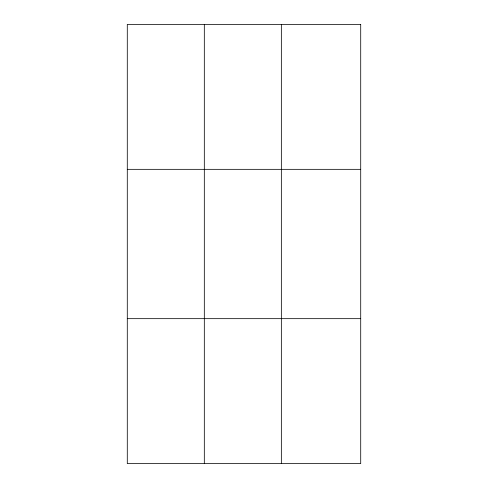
<?xml version="1.0" encoding="UTF-8"?>
<svg xmlns="http://www.w3.org/2000/svg" width="488" height="488" viewBox="0 0 488 488"><rect width="100%" height="100%" fill="white"/><g stroke="black" fill="none" stroke-linecap="round" stroke-linejoin="round"><path stroke-width="0.73" d="M204.319 463.6L204.319 24.4M281.35 463.6L281.35 24.4M127.289 169.336L360.711 169.336M127.289 318.664L360.711 318.664M360.711 24.4L360.711 463.6L127.289 463.6L127.289 24.4L360.711 24.4"/></g></svg>
